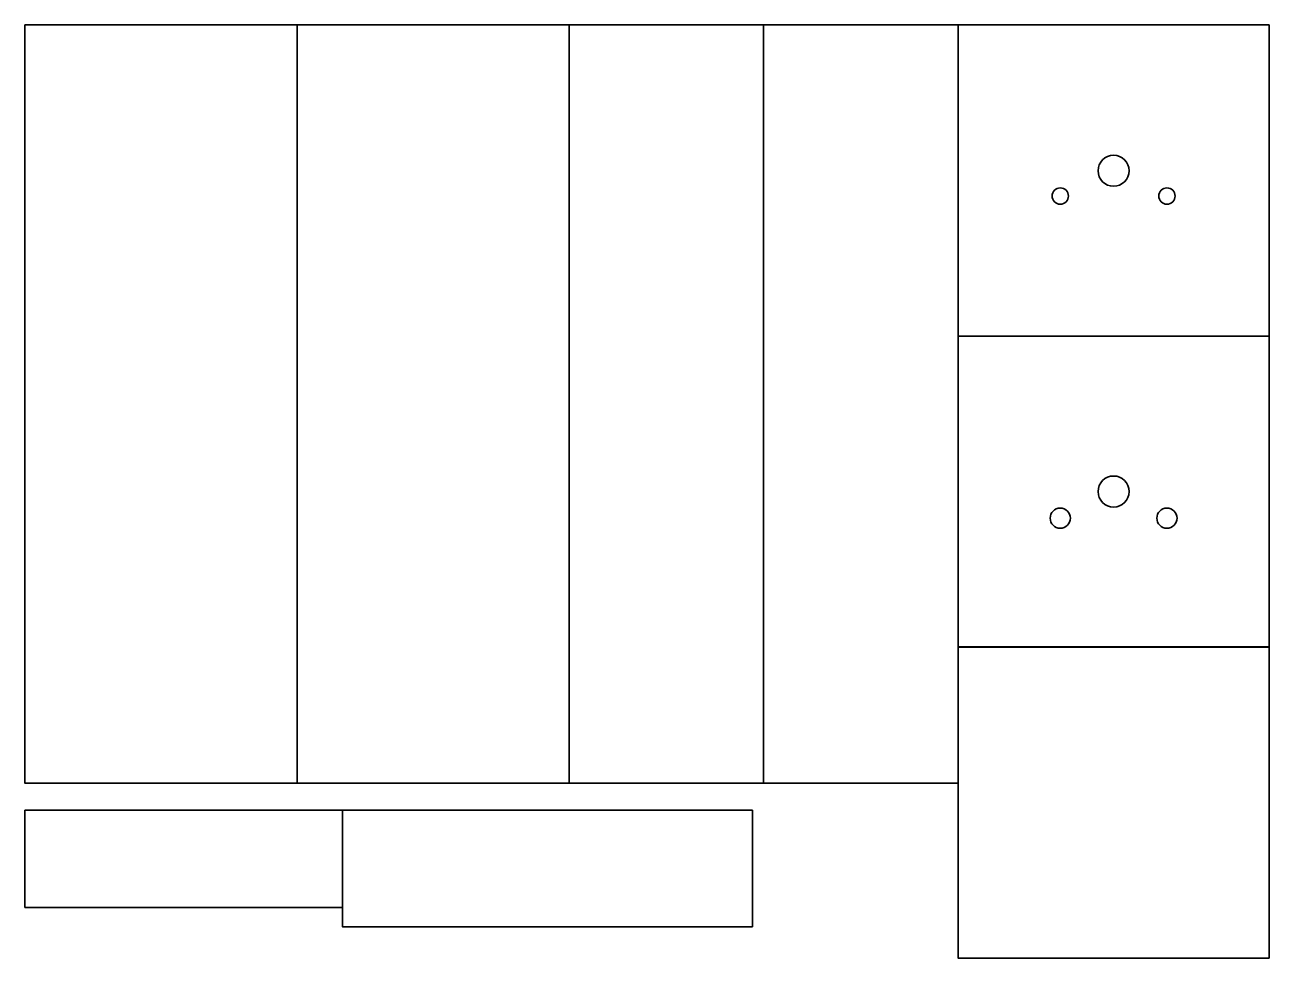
# Model space of a CAD drawing. Header units: inches. Extents: x 0 to 16, y -12 to 0.
import ezdxf

# ---------------------------------------------------------------- set-up
doc = ezdxf.new("R2010")
doc.units = ezdxf.units.IN
doc.header["$MEASUREMENT"] = 0
doc.layers.add('Layer 1', color=7, linetype='Continuous', lineweight=0)

msp = doc.modelspace()

# ---------------------------------------------------------------- linework, layer by layer
at = {"layer": 'Layer 1', "color": 250, "lineweight": 35, "true_color": 0x231f20}
for points in [[(3.5, -9.75), (0, -9.75), (0, 0), (3.5, 0)], [(9.5, -9.75), (7, -9.75), (7, 0), (9.5, 0)], [(12, -9.75), (9.5, -9.75), (9.5, 0), (12, 0)], [(7, -9.75), (3.5, -9.75), (3.5, 0), (7, 0)], [(16, -4), (12, -4), (12, 0), (16, 0)], [(16, -8), (12, -8), (12, -4), (16, -4)], [(16, -11.998), (12, -11.998), (12, -7.998), (16, -7.998)], [(4.086, -11.347), (0, -11.347), (0, -10.097), (4.086, -10.097)], [(9.356, -11.597), (4.086, -11.597), (4.086, -10.097), (9.356, -10.097)]]:
    msp.add_lwpolyline(points, close=True, dxfattribs=at)
for centre, radius in [((14, -1.875), 0.2), ((13.314, -2.2), 0.105), ((14.686, -2.2), 0.105), ((14, -6), 0.2), ((13.314, -6.342), 0.13), ((14.686, -6.342), 0.13)]:
    msp.add_circle(centre, radius, dxfattribs=at)

doc.saveas('drawing.dxf')
